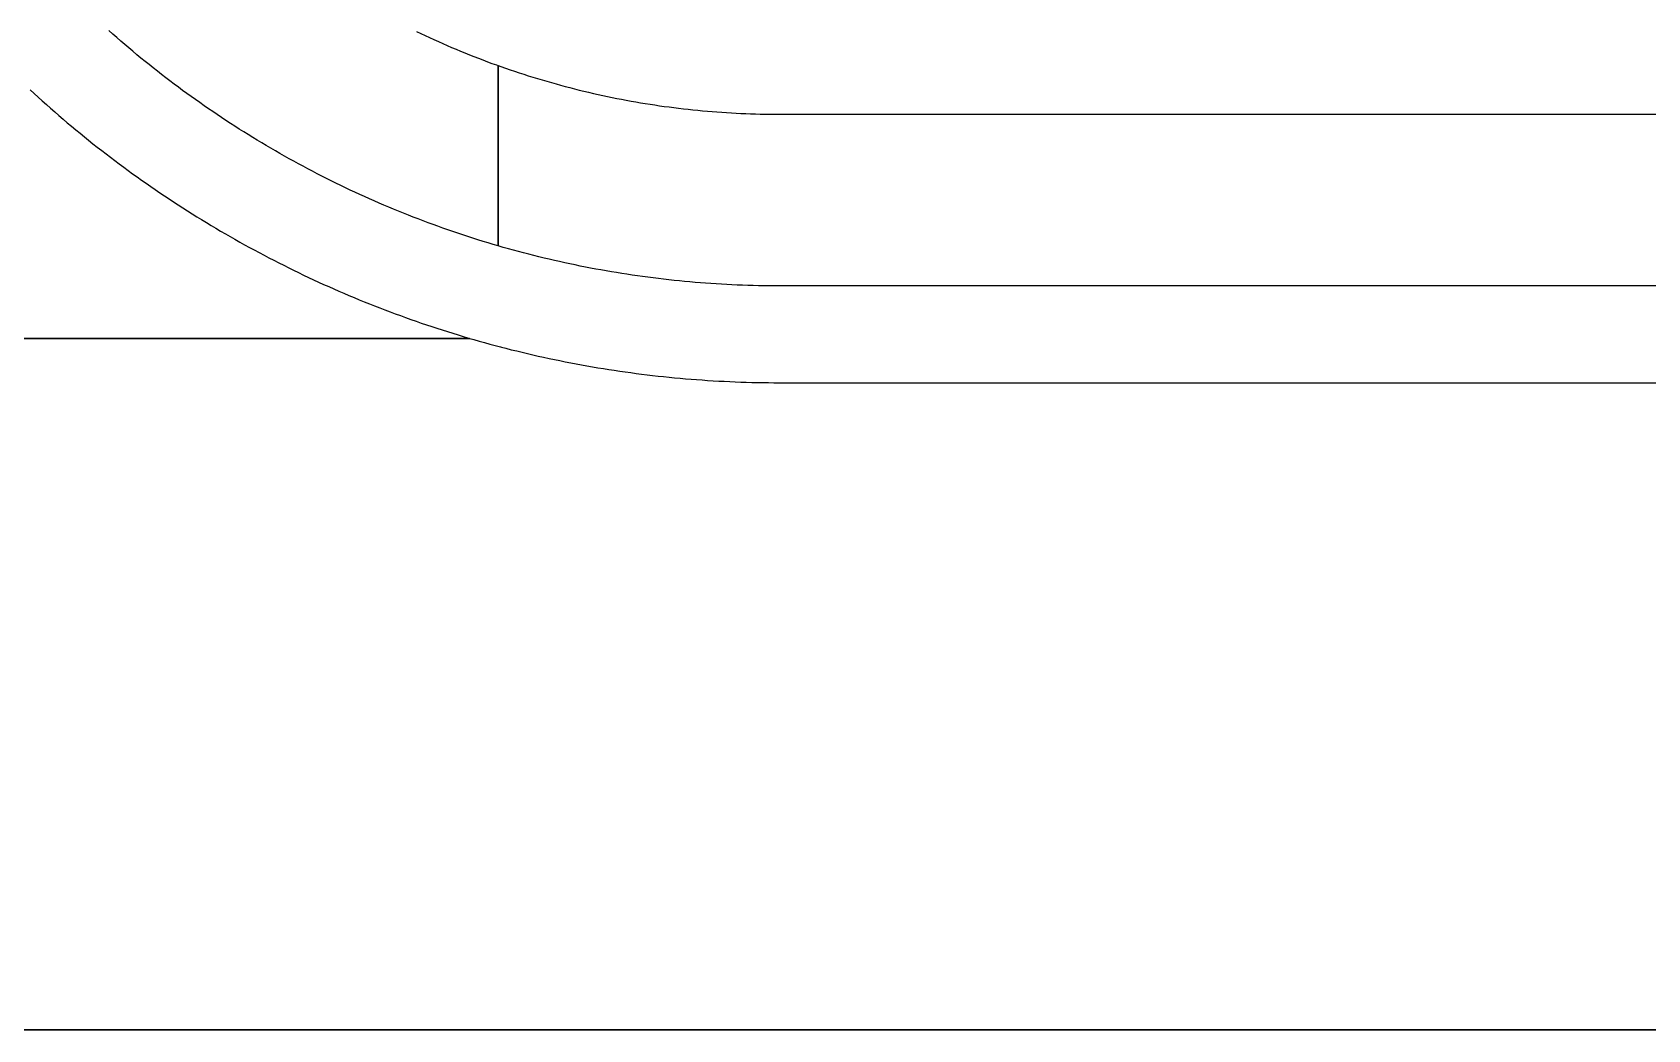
# Model space of a CAD drawing. Extents: x -3500 to 3500, y -3500 to 3500.
# Drawn here: x -1515.2 to -1281.7, y -762.5 to -618.2 of the extents above; entities that cross this region are included whole.
import ezdxf

# ---------------------------------------------------------------- set-up
doc = ezdxf.new("R2010")
doc.units = 0
for name, color, linetype in [('L5D0', 3, 'CONTINUOUS'), ('L5D100', 7, 'CONTINUOUS'), ('L5D11', 2, 'CONTINUOUS')]:
    doc.layers.add(name, color=color, linetype=linetype)

# ---------------------------------------------------------------- blocks, each defined once
blk = doc.blocks.new('ground_main_5')
at = {"layer": 'L5D0'}
blk.add_lwpolyline([(-1515.537, -626.551), (-1514.9485, -627.0915), (-1514.3575, -627.629), (-1513.7635, -628.164), (-1513.167, -628.6955), (-1512.5675, -629.224), (-1511.9655, -629.75), (-1511.361, -630.2725), (-1510.754, -630.792), (-1510.144, -631.3085), (-1509.532, -631.822), (-1508.917, -632.3325), (-1508.2995, -632.84), (-1507.6795, -633.344), (-1507.057, -633.845), (-1506.4325, -634.343), (-1505.805, -634.838), (-1505.175, -635.33), (-1504.5425, -635.8185), (-1503.908, -636.304), (-1503.2705, -636.786), (-1502.631, -637.265), (-1501.989, -637.741), (-1501.3445, -638.2135), (-1500.698, -638.683), (-1500.0485, -639.149), (-1499.3975, -639.612), (-1498.7435, -640.0715), (-1498.0875, -640.528), (-1497.4295, -640.981), (-1496.769, -641.431), (-1496.106, -641.8775), (-1495.441, -642.3205), (-1494.774, -642.76), (-1494.1045, -643.1965), (-1493.433, -643.63), (-1492.759, -644.0595), (-1492.083, -644.486), (-1491.405, -644.909), (-1490.725, -645.3285), (-1490.043, -645.7445), (-1489.3585, -646.1575), (-1488.6725, -646.5665), (-1487.984, -646.9725), (-1487.2935, -647.375), (-1486.601, -647.774), (-1485.907, -648.1695), (-1485.2105, -648.5615), (-1484.512, -648.95), (-1483.812, -649.335), (-1483.11, -649.7165), (-1482.4055, -650.095), (-1481.7, -650.4695), (-1480.992, -650.84), (-1480.2825, -651.2075), (-1479.571, -651.5715), (-1478.8575, -651.932), (-1478.1425, -652.2885), (-1477.4255, -652.6415), (-1476.707, -652.991), (-1475.9865, -653.337), (-1475.2645, -653.6795), (-1474.541, -654.0185), (-1473.8155, -654.3535), (-1473.088, -654.685), (-1472.3595, -655.0125), (-1471.629, -655.337), (-1470.897, -655.6575), (-1470.1635, -655.974), (-1469.428, -656.2875), (-1468.6915, -656.597), (-1467.953, -656.9025), (-1467.2135, -657.205), (-1466.472, -657.503), (-1465.729, -657.798), (-1464.985, -658.089), (-1464.239, -658.376), (-1463.492, -658.6595), (-1462.7435, -658.9395), (-1461.9935, -659.2155), (-1461.2425, -659.4875), (-1460.4895, -659.756), (-1459.7355, -660.021), (-1458.9805, -660.282), (-1458.224, -660.539), (-1457.466, -660.7925), (-1456.7065, -661.042), (-1455.9465, -661.288), (-1455.185, -661.53), (-1454.422, -661.768), (-1453.658, -662.0025), (-1452.893, -662.233), (-1452.1265, -662.4595), (-1451.359, -662.6825), (-1450.5905, -662.9015), (-1449.821, -663.117), (-1449.0505, -663.328), (-1448.2785, -663.5355), (-1447.506, -663.739), (-1447.353, -663.7785), (-1446.732, -663.939), (-1445.9575, -664.135), (-1445.1815, -664.327), (-1444.405, -664.515), (-1443.6275, -664.699), (-1442.849, -664.8795), (-1442.0695, -665.056), (-1441.289, -665.2285), (-1440.508, -665.397), (-1439.726, -665.562), (-1438.9435, -665.7225), (-1438.16, -665.8795), (-1437.3755, -666.0325), (-1436.5905, -666.1815), (-1435.8045, -666.3265), (-1435.018, -666.4675), (-1434.2305, -666.605), (-1433.4425, -666.738), (-1432.654, -666.8675), (-1431.865, -666.993), (-1431.075, -667.1145), (-1430.2845, -667.232), (-1429.4935, -667.3455), (-1428.702, -667.455), (-1427.91, -667.5605), (-1427.1175, -667.6625), (-1426.324, -667.76), (-1425.5305, -667.854), (-1424.7365, -667.9435), (-1423.942, -668.0295), (-1423.147, -668.111), (-1422.352, -668.189), (-1421.556, -668.263), (-1420.76, -668.3325), (-1419.9635, -668.3985), (-1419.167, -668.4605), (-1418.37, -668.5185), (-1417.5725, -668.5725), (-1416.775, -668.6225), (-1415.9775, -668.668), (-1415.179, -668.71), (-1414.381, -668.748), (-1413.5825, -668.782), (-1412.784, -668.812), (-1411.9855, -668.838), (-1411.1865, -668.86), (-1410.3875, -668.878), (-1409.5885, -668.892), (-1408.7895, -668.902), (-1407.9905, -668.908), (-1407.1915, -668.91), (-553.759, -668.91)], dxfattribs=at)
blk = doc.blocks.new('TOP_main_5_Cheese_100')
at = {"layer": 'L5D100'}
for points in [[(-1515.537, -626.551), (-1514.9485, -627.0915), (-1514.3575, -627.629), (-1513.7635, -628.164), (-1513.167, -628.6955), (-1512.5675, -629.224), (-1511.9655, -629.75), (-1511.361, -630.2725), (-1510.754, -630.792), (-1510.144, -631.3085), (-1509.532, -631.822), (-1508.917, -632.3325), (-1508.2995, -632.84), (-1507.6795, -633.344), (-1507.057, -633.845), (-1506.4325, -634.343), (-1505.805, -634.838), (-1505.175, -635.33), (-1504.5425, -635.8185), (-1503.908, -636.304), (-1503.2705, -636.786), (-1502.631, -637.265), (-1501.989, -637.741), (-1501.3445, -638.2135), (-1500.698, -638.683), (-1500.0485, -639.149), (-1499.3975, -639.612), (-1498.7435, -640.0715), (-1498.0875, -640.528), (-1497.4295, -640.981), (-1496.769, -641.431), (-1496.106, -641.8775), (-1495.441, -642.3205), (-1494.774, -642.76), (-1494.1045, -643.1965), (-1493.433, -643.63), (-1492.759, -644.0595), (-1492.083, -644.486), (-1491.405, -644.909), (-1490.725, -645.3285), (-1490.043, -645.7445), (-1489.3585, -646.1575), (-1488.6725, -646.5665), (-1487.984, -646.9725), (-1487.2935, -647.375), (-1486.601, -647.774), (-1485.907, -648.1695), (-1485.2105, -648.5615), (-1484.512, -648.95), (-1483.812, -649.335), (-1483.11, -649.7165), (-1482.4055, -650.095), (-1481.7, -650.4695), (-1480.992, -650.84), (-1480.2825, -651.2075), (-1479.571, -651.5715), (-1478.8575, -651.932), (-1478.1425, -652.2885), (-1477.4255, -652.6415), (-1476.707, -652.991), (-1475.9865, -653.337), (-1475.2645, -653.6795), (-1474.541, -654.0185), (-1473.8155, -654.3535), (-1473.088, -654.685), (-1472.3595, -655.0125), (-1471.629, -655.337), (-1470.897, -655.6575), (-1470.1635, -655.974), (-1469.428, -656.2875), (-1468.6915, -656.597), (-1467.953, -656.9025), (-1467.2135, -657.205), (-1466.472, -657.503), (-1465.729, -657.798), (-1464.985, -658.089), (-1464.239, -658.376), (-1463.492, -658.6595), (-1462.7435, -658.9395), (-1461.9935, -659.2155), (-1461.2425, -659.4875), (-1460.4895, -659.756), (-1459.7355, -660.021), (-1458.9805, -660.282), (-1458.224, -660.539), (-1457.466, -660.7925), (-1456.7065, -661.042), (-1455.9465, -661.288), (-1455.185, -661.53), (-1454.422, -661.768), (-1453.658, -662.0025), (-1452.893, -662.233), (-1452.1265, -662.4595), (-1451.988, -662.5), (-1837.5, -662.5)], [(-2334.91, -762.5), (-2062.5, -762.5), (-2037.5, -762.5), (-1962.5, -762.5), (-1937.5, -762.5), (-1862.5, -762.5), (-1837.5, -762.5), (-353.759, -762.5), (-337.5, -762.5), (-262.5, -762.5), (-237.5, -762.5), (-162.5, -762.5), (-137.5, -762.5), (-62.5, -762.5), (-37.5, -762.5), (37.5, -762.5), (62.5, -762.5), (137.5, -762.5), (162.5, -762.5), (237.5, -762.5), (262.5, -762.5), (337.5, -762.5)], [(-353.759, -762.5), (-1837.5, -762.5), (-1837.5, -737.5), (-1862.5, -737.5), (-1862.5, -762.5), (-1937.5, -762.5), (-1937.5, -737.5), (-1962.5, -737.5), (-1962.5, -762.5), (-2037.5, -762.5), (-2037.5, -737.5), (-2062.5, -737.5), (-2062.5, -762.5), (-2334.91, -762.5)], [(-2334.91, -662.5), (-1451.988, -662.5), (-1451.359, -662.6825), (-1450.5905, -662.9015), (-1449.821, -663.117), (-1449.0505, -663.328), (-1448.2785, -663.5355), (-1447.506, -663.739), (-1447.353, -663.7785), (-1446.732, -663.939), (-1445.9575, -664.135), (-1445.1815, -664.327), (-1444.405, -664.515), (-1443.6275, -664.699), (-1442.849, -664.8795), (-1442.0695, -665.056), (-1441.289, -665.2285), (-1440.508, -665.397), (-1439.726, -665.562), (-1438.9435, -665.7225), (-1438.16, -665.8795), (-1437.3755, -666.0325), (-1436.5905, -666.1815), (-1435.8045, -666.3265), (-1435.018, -666.4675), (-1434.2305, -666.605), (-1433.4425, -666.738), (-1432.654, -666.8675), (-1431.865, -666.993), (-1431.075, -667.1145), (-1430.2845, -667.232), (-1429.4935, -667.3455), (-1428.702, -667.455), (-1427.91, -667.5605), (-1427.1175, -667.6625), (-1426.324, -667.76), (-1425.5305, -667.854), (-1424.7365, -667.9435), (-1423.942, -668.0295), (-1423.147, -668.111), (-1422.352, -668.189), (-1421.556, -668.263), (-1420.76, -668.3325), (-1419.9635, -668.3985), (-1419.167, -668.4605), (-1418.37, -668.5185), (-1417.5725, -668.5725), (-1416.775, -668.6225), (-1415.9775, -668.668), (-1415.179, -668.71), (-1414.381, -668.748), (-1413.5825, -668.782), (-1412.784, -668.812), (-1411.9855, -668.838), (-1411.1865, -668.86), (-1410.3875, -668.878), (-1409.5885, -668.892), (-1408.7895, -668.902), (-1407.9905, -668.908), (-1407.1915, -668.91), (-553.759, -668.91)]]:
    blk.add_lwpolyline(points, dxfattribs=at)
blk = doc.blocks.new('TOP_main_5')
at = {"layer": 'L5D11'}
for points in [[(-1459.658, -618.115), (-1459.0305, -618.415), (-1458.401, -618.7115), (-1457.7695, -619.004), (-1457.137, -619.2935), (-1456.5025, -619.579), (-1455.8665, -619.861), (-1455.2285, -620.139), (-1454.5895, -620.4135), (-1453.9485, -620.6845), (-1453.306, -620.9515), (-1452.662, -621.215), (-1452.0165, -621.475), (-1451.3695, -621.731), (-1450.721, -621.9835), (-1450.0715, -622.232), (-1449.42, -622.477), (-1448.7675, -622.718), (-1448.1135, -622.955), (-1447.8525, -623.048), (-1447.8525, -649.123), (-1448.5845, -648.9085), (-1449.316, -648.6895), (-1450.046, -648.467), (-1450.7745, -648.241), (-1451.502, -648.0105), (-1452.2285, -647.777), (-1452.9535, -647.539), (-1453.6775, -647.2975), (-1454.4, -647.0525), (-1455.1215, -646.803), (-1455.8415, -646.5505), (-1456.56, -646.294), (-1457.2775, -646.0335), (-1457.9935, -645.7695), (-1458.708, -645.5015), (-1459.421, -645.23), (-1460.133, -644.9545), (-1460.843, -644.6755), (-1461.552, -644.3925), (-1462.259, -644.106), (-1462.965, -643.816), (-1463.669, -643.522), (-1464.372, -643.2245), (-1465.073, -642.9235), (-1465.7725, -642.6185), (-1466.4705, -642.31), (-1467.167, -641.9975), (-1467.8615, -641.682), (-1468.5545, -641.3625), (-1469.246, -641.039), (-1469.9355, -640.7125), (-1470.6235, -640.382), (-1471.3095, -640.048), (-1471.994, -639.7105), (-1472.6765, -639.3695), (-1473.3575, -639.025), (-1474.0365, -638.6765), (-1474.7135, -638.325), (-1475.389, -637.9695), (-1476.0625, -637.611), (-1476.734, -637.2485), (-1477.4035, -636.8825), (-1478.0715, -636.513), (-1478.7375, -636.1405), (-1479.401, -635.764), (-1480.063, -635.384), (-1480.723, -635.001), (-1481.3805, -634.614), (-1482.0365, -634.224), (-1482.6905, -633.8305), (-1483.342, -633.4335), (-1483.9915, -633.033), (-1484.639, -632.629), (-1485.2845, -632.222), (-1485.928, -631.8115), (-1486.569, -631.3975), (-1487.208, -630.98), (-1487.8445, -630.5595), (-1488.479, -630.1355), (-1489.1115, -629.708), (-1489.7415, -629.2775), (-1490.369, -628.8435), (-1490.9945, -628.4065), (-1491.6175, -627.966), (-1492.2385, -627.5225), (-1492.857, -627.0755), (-1493.4735, -626.6255), (-1494.087, -626.172), (-1494.6985, -625.7155), (-1495.3075, -625.2555), (-1495.9145, -624.7925), (-1496.5185, -624.3265), (-1497.12, -623.857), (-1497.7195, -623.385), (-1498.3165, -622.909), (-1498.9105, -622.4305), (-1499.5025, -621.9485), (-1500.0915, -621.464), (-1500.6785, -620.976), (-1501.2625, -620.485), (-1501.844, -619.991), (-1502.423, -619.4935), (-1502.9995, -618.9935), (-1503.573, -618.4905), (-1504.144, -617.984)], [(-553.759, -654.91), (-1407.1915, -654.91), (-1407.9545, -654.908), (-1408.7175, -654.902), (-1409.4805, -654.892), (-1410.2435, -654.878), (-1411.0065, -654.86), (-1411.7695, -654.838), (-1412.532, -654.812), (-1413.2945, -654.782), (-1414.057, -654.748), (-1414.819, -654.7105), (-1415.581, -654.6685), (-1416.3425, -654.6225), (-1417.104, -654.5725), (-1417.8655, -654.5185), (-1418.626, -654.4605), (-1419.387, -654.399), (-1420.147, -654.333), (-1420.907, -654.263), (-1421.6665, -654.1895), (-1422.4255, -654.1115), (-1423.1845, -654.03), (-1423.9425, -653.944), (-1424.7005, -653.8545), (-1425.458, -653.761), (-1426.2145, -653.663), (-1426.971, -653.5615), (-1427.727, -653.456), (-1428.482, -653.3465), (-1429.2365, -653.233), (-1429.9905, -653.1155), (-1430.744, -652.9945), (-1431.497, -652.869), (-1432.249, -652.74), (-1433.0005, -652.6065), (-1433.751, -652.4695), (-1434.501, -652.3285), (-1435.25, -652.1835), (-1435.9985, -652.0345), (-1436.746, -651.882), (-1437.493, -651.725), (-1438.239, -651.5645), (-1438.9845, -651.4), (-1439.7285, -651.2315), (-1440.472, -651.0595), (-1441.2145, -650.883), (-1441.956, -650.703), (-1442.6965, -650.519), (-1443.436, -650.331), (-1444.175, -650.1395), (-1444.9125, -649.944), (-1445.649, -649.7445), (-1446.3845, -649.541), (-1447.119, -649.334), (-1447.8525, -649.123), (-1447.8525, -623.048), (-1447.458, -623.189), (-1446.8015, -623.4185), (-1446.143, -623.6445), (-1445.484, -623.867), (-1444.8235, -624.0855), (-1444.1615, -624.3), (-1443.4985, -624.5105), (-1442.834, -624.7175), (-1442.1685, -624.921), (-1441.502, -625.12), (-1440.8345, -625.3155), (-1440.1655, -625.5075), (-1439.4955, -625.695), (-1438.8245, -625.879), (-1438.1525, -626.059), (-1437.4795, -626.2355), (-1436.8055, -626.4075), (-1436.13, -626.576), (-1435.454, -626.741), (-1434.777, -626.9015), (-1434.0995, -627.058), (-1433.4205, -627.211), (-1432.741, -627.36), (-1432.0605, -627.505), (-1431.379, -627.646), (-1430.697, -627.7835), (-1430.014, -627.9165), (-1429.3305, -628.046), (-1428.646, -628.1715), (-1427.961, -628.293), (-1427.2755, -628.4105), (-1426.589, -628.524), (-1425.9015, -628.6335), (-1425.214, -628.7395), (-1424.5255, -628.841), (-1423.837, -628.939), (-1423.1475, -629.0325), (-1422.4575, -629.1225), (-1421.767, -629.2085), (-1421.076, -629.29), (-1420.3845, -629.368), (-1419.693, -629.442), (-1419.0005, -629.512), (-1418.308, -629.578), (-1417.615, -629.64), (-1416.9215, -629.698), (-1416.228, -629.752), (-1415.534, -629.802), (-1414.8395, -629.848), (-1414.145, -629.89), (-1413.4505, -629.928), (-1412.7555, -629.962), (-1412.0605, -629.992), (-1411.365, -630.018), (-1410.6695, -630.04), (-1409.974, -630.058), (-1409.2785, -630.072), (-1408.583, -630.082), (-1407.887, -630.088), (-1407.1915, -630.09), (-553.759, -630.09)]]:
    blk.add_lwpolyline(points, dxfattribs=at)
for name in ['ground_main_5', 'TOP_main_5_Cheese_100']:
    blk.add_blockref(name, (0, 0))
blk = doc.blocks.new('TOP_main')
blk.add_blockref('TOP_main_5', (0, 0))

msp = doc.modelspace()

# ---------------------------------------------------------------- block references
msp.add_blockref('TOP_main', (0, 0))

doc.saveas('drawing.dxf')
